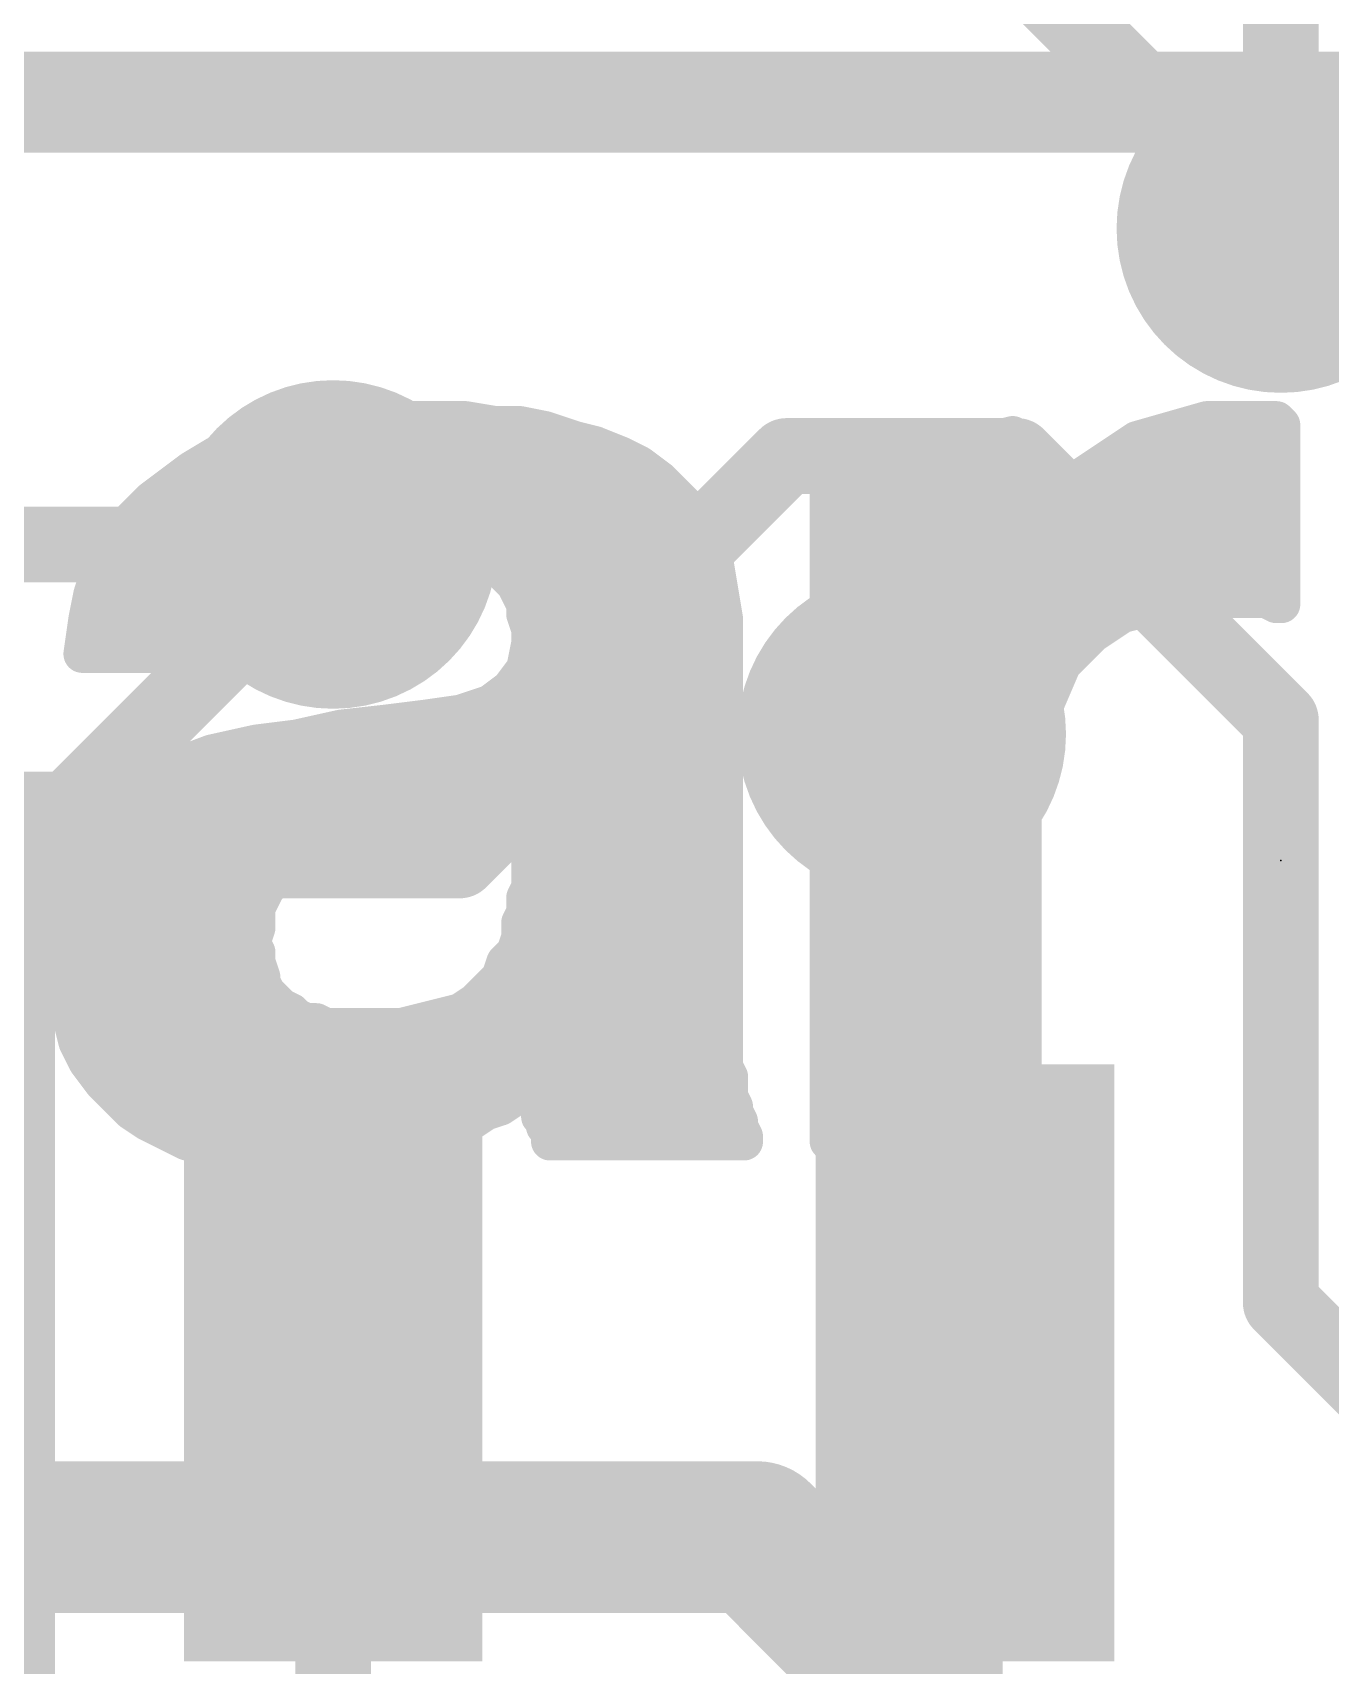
# Model space of a CAD drawing. Extents: x -41 to 66, y -18 to 51.
# Drawn here: x 10.191 to 12.8, y 12.352 to 15.634 of the extents above; entities that cross this region are included whole.
import ezdxf

# ---------------------------------------------------------------- set-up
doc = ezdxf.new("R2010")
doc.units = 0
for name, color, linetype in [('1', 12, 'CONTINUOUS'), ('16', 132, 'CONTINUOUS'), ('18', 110, 'CONTINUOUS'), ('21', 41, 'CONTINUOUS'), ('22', 40, 'CONTINUOUS'), ('23', 53, 'CONTINUOUS')]:
    doc.layers.add(name, color=color, linetype=linetype)

# ---------------------------------------------------------------- blocks, each defined once
blk = doc.blocks.new('RECT')
blk.add_solid([(-0.5, -0.5), (0.5, -0.5), (-0.5, 0.5), (0.5, 0.5)])
blk = doc.blocks.new('ROUNDV')
at = {"const_width": 0.5}
blk.add_lwpolyline([(0, -0.25, 1), (0, 0.25, 1), (0, -0.25)], format="xyb", dxfattribs=at)

msp = doc.modelspace()

# ---------------------------------------------------------------- linework, layer by layer
at = {"layer": '1'}
for points, const_width in [([(12.065, 15.875), (12.7, 15.24)], 0.1524), ([(11.3792, 14.4555), (11.7065, 14.7828)], 0.1524), ([(11.7065, 14.7828), (12.1695, 14.7828)], 0.1524), ([(12.1695, 14.7828), (12.7, 14.2523)], 0.1524), ([(10.795, 14.605), (9.525, 14.605)], 0.1524), ([(11.3792, 14.3002), (11.3792, 14.4555)], 0.1524), ([(11.049, 13.97), (11.3792, 14.3002)], 0.1524), ([(12.7, 14.2523), (12.7, 13.081)], 0.1524), ([(7.722, 14.072), (10.312, 14.072)], 0.1524), ([(10.312, 14.072), (10.414, 13.97)], 0.1524), ([(10.414, 13.97), (11.049, 13.97)], 0.1524), ([(12.7, 13.081), (13.12, 12.661)], 0.1524), ([(9.271, 12.61), (11.647, 12.61)], 0.3048), ([(11.647, 12.61), (12.065, 12.192)], 0.3048)]:
    msp.add_lwpolyline(points, dxfattribs=dict(at, const_width=const_width))
for points, const_width in [([(12.6731, 15.2131, 1), (12.7269, 15.2669)], 0.0762), ([(11.7065, 14.8209, 1), (11.7065, 14.7447)], 0.0762), ([(11.7335, 14.7559, 1), (11.6796, 14.8097)], 0.0762), ([(12.1964, 14.8097, 1), (12.1425, 14.7559)], 0.0762), ([(12.1695, 14.7447, 1), (12.1695, 14.8209)], 0.0762), ([(10.795, 14.5669, 1), (10.795, 14.6431)], 0.0762), ([(11.4173, 14.4555, 1), (11.3411, 14.4555)], 0.0762), ([(11.3523, 14.4824, 1), (11.4061, 14.4285)], 0.0762), ([(11.4061, 14.2733, 1), (11.3523, 14.3271)], 0.0762), ([(11.3411, 14.3002, 1), (11.4173, 14.3002)], 0.0762), ([(12.7381, 14.2523, 1), (12.6619, 14.2523)], 0.0762), ([(12.6731, 14.2253, 1), (12.7269, 14.2792)], 0.0762), ([(10.339, 14.0989, 1), (10.2851, 14.045)], 0.0762), ([(10.312, 14.0339, 1), (10.312, 14.1101)], 0.0762), ([(10.414, 14.0081, 1), (10.414, 13.9319)], 0.0762), ([(11.049, 13.9319, 1), (11.049, 14.0081)], 0.0762), ([(10.3871, 13.9431, 1), (10.4409, 13.9969)], 0.0762), ([(11.0221, 13.9969, 1), (11.0759, 13.9431)], 0.0762), ([(12.7269, 13.1079, 1), (12.6731, 13.0541)], 0.0762), ([(12.6619, 13.081, 1), (12.7381, 13.081)], 0.0762), ([(11.7009, 12.6639, 1), (11.5931, 12.5561)], 0.1524), ([(11.647, 12.5338, 1), (11.647, 12.6862)], 0.1524)]:
    msp.add_lwpolyline(points, format="xyb", dxfattribs=dict(at, const_width=const_width))
at = {"layer": '16', "const_width": 0.1524}
for points in [[(12.7, 15.24), (12.7, 16.002)], [(13.97, 15.24), (12.7, 15.24)], [(10.16, 13.97), (10.795, 14.605)], [(10.16, 10.414), (10.16, 13.97)], [(10.795, 10.033), (10.795, 12.96)], [(12.065, 12.96), (12.065, 10.795)]]:
    msp.add_lwpolyline(points, dxfattribs=at)
at = {"layer": '16', "const_width": 0.0762}
for points in [[(12.7, 15.2781, 1), (12.7, 15.2019)], [(12.6619, 15.24, 1), (12.7381, 15.24)], [(10.8219, 14.5781, 1), (10.7681, 14.6319)], [(10.1981, 13.97, 1), (10.1219, 13.97)], [(10.1331, 13.9969, 1), (10.1869, 13.9431)], [(10.8331, 12.96, 1), (10.7569, 12.96)], [(12.1031, 12.96, 1), (12.0269, 12.96)]]:
    msp.add_lwpolyline(points, format="xyb", dxfattribs=at)
at = {"layer": '21', "const_width": 0.0762}
for points in [[(10.661, 14.825), (10.841, 14.855)], [(10.841, 14.855), (11.061, 14.855)], [(11.061, 14.855), (11.121, 14.845)], [(11.121, 14.845), (11.171, 14.845)], [(11.171, 14.845), (11.221, 14.835)], [(11.221, 14.835), (11.281, 14.815)], [(12.411, 14.815), (12.551, 14.855)], [(12.551, 14.855), (12.691, 14.855)], [(12.691, 14.855), (12.701, 14.845)], [(12.701, 14.845), (12.701, 14.485)], [(10.561, 14.785), (10.661, 14.825)], [(11.281, 14.815), (11.321, 14.805)], [(11.321, 14.805), (11.371, 14.785)], [(11.981, 14.785), (12.031, 14.795)], [(12.031, 14.795), (12.071, 14.805)], [(12.071, 14.805), (12.121, 14.815)], [(12.121, 14.815), (12.161, 14.825)], [(12.161, 14.825), (12.161, 14.555)], [(12.291, 14.735), (12.411, 14.815)], [(10.511, 14.755), (10.561, 14.785)], [(10.5573, 14.7828), (11.3754, 14.7828)], [(11.371, 14.785), (11.411, 14.765)], [(11.411, 14.765), (11.451, 14.735)], [(11.791, 14.755), (11.891, 14.775)], [(11.891, 14.775), (11.931, 14.785)], [(11.9222, 14.7828), (12.161, 14.7828)], [(11.931, 14.785), (11.981, 14.785)], [(12.3627, 14.7828), (12.701, 14.7828)], [(10.431, 14.695), (10.511, 14.755)], [(11.451, 14.735), (11.521, 14.665)], [(11.791, 13.405), (11.791, 14.755)], [(12.241, 14.685), (12.291, 14.735)], [(10.4465, 14.7066), (11.4794, 14.7066)], [(11.791, 14.7066), (12.161, 14.7066)], [(12.2626, 14.7066), (12.701, 14.7066)], [(10.391, 14.655), (10.431, 14.695)], [(11.521, 14.665), (11.541, 14.615)], [(12.201, 14.625), (12.241, 14.685)], [(10.361, 14.615), (10.391, 14.655)], [(10.3726, 14.6304), (11.5348, 14.6304)], [(11.791, 14.6304), (12.161, 14.6304)], [(12.2046, 14.6304), (12.701, 14.6304)], [(10.331, 14.565), (10.361, 14.615)], [(10.941, 14.605), (10.911, 14.595)], [(10.961, 14.595), (10.941, 14.605)], [(11.541, 14.615), (11.561, 14.575)], [(12.171, 14.555), (12.201, 14.625)], [(10.311, 14.505), (10.331, 14.565)], [(10.771, 14.565), (10.711, 14.505)], [(10.811, 14.585), (10.771, 14.565)], [(10.831, 14.585), (10.811, 14.585)], [(10.861, 14.595), (10.831, 14.585)], [(10.911, 14.595), (10.861, 14.595)], [(11.031, 14.595), (10.961, 14.595)], [(11.051, 14.585), (11.031, 14.595)], [(11.071, 14.585), (11.051, 14.585)], [(11.131, 14.555), (11.071, 14.585)], [(11.561, 14.575), (11.581, 14.455)], [(10.3274, 14.5542), (10.7602, 14.5542)], [(11.161, 14.525), (11.131, 14.555)], [(11.1318, 14.5542), (11.5645, 14.5542)], [(11.791, 14.5542), (12.701, 14.5542)], [(12.161, 14.555), (12.171, 14.555)], [(10.301, 14.455), (10.311, 14.505)], [(10.711, 14.505), (10.691, 14.465)], [(11.181, 14.485), (11.161, 14.525)], [(10.3056, 14.478), (10.6975, 14.478)], [(11.181, 14.465), (11.181, 14.485)], [(11.181, 14.478), (11.5772, 14.478)], [(11.791, 14.478), (12.433, 14.478)], [(12.461, 14.485), (12.381, 14.465)], [(12.561, 14.495), (12.461, 14.485)], [(12.671, 14.495), (12.561, 14.495)], [(12.691, 14.485), (12.671, 14.495)], [(12.701, 14.485), (12.691, 14.485)], [(10.291, 14.385), (10.301, 14.455)], [(10.691, 14.435), (10.681, 14.415)], [(10.691, 14.465), (10.691, 14.435)], [(11.191, 14.435), (11.181, 14.465)], [(11.191, 14.405), (11.191, 14.435)], [(11.581, 14.455), (11.581, 13.555)], [(12.381, 14.465), (12.321, 14.425)], [(10.2934, 14.4018), (10.681, 14.4018)], [(10.681, 14.415), (10.681, 14.385)], [(11.181, 14.355), (11.191, 14.405)], [(11.1904, 14.4018), (11.581, 14.4018)], [(11.791, 14.4018), (12.2978, 14.4018)], [(12.321, 14.425), (12.261, 14.365)], [(10.681, 14.385), (10.291, 14.385)], [(11.151, 14.315), (11.181, 14.355)], [(12.261, 14.365), (12.201, 14.225)], [(11.111, 14.285), (11.151, 14.315)], [(11.159, 14.3256), (11.581, 14.3256)], [(11.791, 14.3256), (12.2441, 14.3256)], [(11.051, 14.265), (11.111, 14.285)], [(10.811, 14.235), (10.901, 14.245)], [(10.901, 14.245), (10.981, 14.255)], [(10.9362, 14.2494), (10.9821, 14.2494)], [(10.981, 14.255), (11.051, 14.265)], [(10.981, 14.255), (11.021, 14.045)], [(11.021, 14.045), (10.981, 14.255)], [(10.9821, 14.2494), (11.581, 14.2494)], [(11.791, 14.2494), (12.2115, 14.2494)], [(10.551, 14.185), (10.641, 14.205)], [(10.641, 14.205), (10.721, 14.215)], [(10.721, 14.215), (10.811, 14.235)], [(10.801, 14.005), (10.721, 14.215)], [(10.721, 14.215), (10.801, 14.005)], [(12.201, 14.225), (12.181, 14.135)], [(10.471, 14.155), (10.551, 14.185)], [(10.5195, 14.1732), (10.7369, 14.1732)], [(10.7369, 14.1732), (10.9966, 14.1732)], [(10.9966, 14.1732), (11.581, 14.1732)], [(11.791, 14.1732), (12.1895, 14.1732)], [(10.401, 14.115), (10.471, 14.155)], [(10.341, 14.055), (10.401, 14.115)], [(12.181, 14.135), (12.181, 13.405)], [(10.383, 14.097), (10.766, 14.097)], [(10.766, 14.097), (11.0111, 14.097)], [(11.0111, 14.097), (11.175, 14.097)], [(11.141, 14.075), (11.131, 14.065)], [(11.161, 14.085), (11.141, 14.075)], [(11.171, 14.095), (11.161, 14.085)], [(11.191, 14.105), (11.171, 14.095)], [(11.191, 13.915), (11.191, 14.105)], [(11.191, 14.097), (11.581, 14.097)], [(11.791, 14.097), (12.181, 14.097)], [(10.291, 13.985), (10.341, 14.055)], [(11.021, 14.045), (11.001, 14.035)], [(11.071, 14.045), (11.021, 14.045)], [(11.111, 14.065), (11.071, 14.045)], [(11.131, 14.065), (11.111, 14.065)], [(10.3166, 14.0208), (10.795, 14.0208)], [(10.795, 14.0208), (10.8784, 14.0208)], [(10.841, 14.015), (10.821, 14.005)], [(10.861, 14.015), (10.841, 14.015)], [(10.891, 14.025), (10.861, 14.015)], [(10.931, 14.025), (10.891, 14.025)], [(10.961, 14.035), (10.931, 14.025)], [(11.001, 14.035), (10.961, 14.035)], [(11.191, 14.0208), (11.581, 14.0208)], [(11.791, 14.0208), (12.181, 14.0208)], [(10.261, 13.895), (10.291, 13.985)], [(10.801, 14.005), (10.701, 13.955)], [(10.821, 14.005), (10.801, 14.005)], [(10.2775, 13.9446), (10.6906, 13.9446)], [(10.701, 13.955), (10.661, 13.915)], [(11.191, 13.9446), (11.581, 13.9446)], [(11.791, 13.9446), (12.181, 13.9446)], [(10.661, 13.915), (10.641, 13.875)], [(11.181, 13.895), (11.191, 13.915)], [(10.251, 13.785), (10.261, 13.895)], [(11.181, 13.865), (11.181, 13.895)], [(10.2586, 13.8684), (10.641, 13.8684)], [(10.641, 13.875), (10.641, 13.835)], [(11.171, 13.845), (11.181, 13.865)], [(11.171, 13.815), (11.171, 13.845)], [(11.181, 13.8684), (11.581, 13.8684)], [(11.791, 13.8684), (12.181, 13.8684)], [(10.641, 13.835), (10.631, 13.805)], [(11.161, 13.785), (11.171, 13.815)], [(10.251, 13.735), (10.251, 13.785)], [(10.2517, 13.7922), (10.6374, 13.7922)], [(10.631, 13.805), (10.641, 13.785)], [(10.641, 13.785), (10.641, 13.765)], [(11.141, 13.765), (11.161, 13.785)], [(11.1634, 13.7922), (11.581, 13.7922)], [(11.791, 13.7922), (12.181, 13.7922)], [(10.641, 13.765), (10.651, 13.735)], [(11.131, 13.735), (11.141, 13.765)], [(10.261, 13.685), (10.251, 13.735)], [(10.2548, 13.716), (10.6555, 13.716)], [(10.651, 13.735), (10.651, 13.725)], [(10.651, 13.725), (10.661, 13.705)], [(11.081, 13.685), (11.131, 13.735)], [(11.112, 13.716), (11.581, 13.716)], [(11.791, 13.716), (12.181, 13.716)], [(10.281, 13.605), (10.261, 13.685)], [(10.661, 13.705), (10.691, 13.675)], [(11.051, 13.665), (11.081, 13.685)], [(10.691, 13.675), (10.711, 13.665)], [(10.711, 13.665), (10.721, 13.655)], [(10.721, 13.655), (10.741, 13.645)], [(10.931, 13.635), (11.051, 13.665)], [(10.2723, 13.6398), (10.7714, 13.6398)], [(10.741, 13.645), (10.761, 13.645)], [(10.761, 13.645), (10.781, 13.635)], [(10.781, 13.635), (10.931, 13.635)], [(10.9502, 13.6398), (11.581, 13.6398)], [(11.791, 13.6398), (12.181, 13.6398)], [(10.301, 13.565), (10.281, 13.605)], [(10.331, 13.525), (10.301, 13.565)], [(10.3021, 13.5636), (11.581, 13.5636)], [(11.581, 13.555), (11.591, 13.535)], [(11.791, 13.5636), (12.181, 13.5636)], [(10.391, 13.465), (10.331, 13.525)], [(11.181, 13.525), (11.161, 13.495)], [(11.201, 13.545), (11.181, 13.525)], [(11.201, 13.525), (11.201, 13.545)], [(11.211, 13.515), (11.201, 13.525)], [(11.211, 13.455), (11.211, 13.515)], [(11.591, 13.535), (11.591, 13.495)], [(10.3686, 13.4874), (11.1496, 13.4874)], [(11.161, 13.495), (11.131, 13.475)], [(11.211, 13.4874), (11.5948, 13.4874)], [(11.591, 13.495), (11.601, 13.475)], [(11.791, 13.4874), (12.181, 13.4874)], [(10.421, 13.445), (10.391, 13.465)], [(11.101, 13.465), (11.071, 13.445)], [(11.131, 13.475), (11.101, 13.465)], [(11.221, 13.445), (11.211, 13.455)], [(11.601, 13.475), (11.601, 13.465)], [(11.601, 13.465), (11.611, 13.445)], [(10.501, 13.405), (10.421, 13.445)], [(11.051, 13.435), (11.021, 13.415)], [(11.071, 13.445), (11.051, 13.435)], [(11.221, 13.435), (11.221, 13.445)], [(11.231, 13.425), (11.221, 13.435)], [(11.231, 13.405), (11.231, 13.425)], [(11.611, 13.445), (11.611, 13.435)], [(11.611, 13.435), (11.621, 13.415)], [(10.4886, 13.4112), (11.0096, 13.4112)], [(10.541, 13.395), (10.501, 13.405)], [(10.581, 13.375), (10.541, 13.395)], [(10.891, 13.385), (10.861, 13.375)], [(10.921, 13.385), (10.891, 13.385)], [(10.951, 13.395), (10.921, 13.385)], [(10.991, 13.405), (10.951, 13.395)], [(11.021, 13.415), (10.991, 13.405)], [(11.231, 13.4112), (11.621, 13.4112)], [(11.621, 13.405), (11.231, 13.405)], [(11.621, 13.415), (11.621, 13.405)], [(11.791, 13.4112), (12.181, 13.4112)], [(12.181, 13.405), (11.791, 13.405)], [(10.631, 13.375), (10.581, 13.375)], [(10.681, 13.365), (10.631, 13.375)], [(10.761, 13.365), (10.681, 13.365)], [(10.791, 13.375), (10.761, 13.365)], [(10.861, 13.375), (10.791, 13.375)]]:
    msp.add_lwpolyline(points, dxfattribs=at)
at = {"layer": '21', "const_width": 0.0381}
for points in [[(10.841, 14.8741, 1), (10.841, 14.836)], [(10.8441, 14.8362, 1), (10.8379, 14.8738)], [(11.0641, 14.8738, 1), (11.0579, 14.8362)], [(11.061, 14.836, 1), (11.061, 14.8741)], [(11.121, 14.8641, 1), (11.121, 14.826)], [(11.1179, 14.8262, 1), (11.1241, 14.8638)], [(11.1747, 14.8637, 1), (11.1673, 14.8263)], [(11.171, 14.826, 1), (11.171, 14.8641)], [(11.227, 14.8531, 1), (11.215, 14.8169)], [(11.2173, 14.8163, 1), (11.2247, 14.8537)], [(12.551, 14.8741, 1), (12.551, 14.836)], [(12.5562, 14.8367, 1), (12.5458, 14.8733)], [(12.7045, 14.8685, 1), (12.6775, 14.8415)], [(12.7201, 14.845, 1), (12.682, 14.845)], [(12.6875, 14.8315, 1), (12.7145, 14.8585)], [(12.691, 14.836, 1), (12.691, 14.8741)], [(10.6579, 14.8438, 1), (10.6641, 14.8062)], [(10.6681, 14.8073, 1), (10.6539, 14.8427)], [(11.2856, 14.8335, 1), (11.2764, 14.7965)], [(11.275, 14.7969, 1), (11.287, 14.8331)], [(11.3281, 14.8227, 1), (11.3139, 14.7873)], [(11.3164, 14.7865, 1), (11.3256, 14.8235)], [(12.0264, 14.8135, 1), (12.0356, 14.7765)], [(12.0347, 14.7763, 1), (12.0273, 14.8137)], [(12.0673, 14.8237, 1), (12.0747, 14.7863)], [(12.0756, 14.7865, 1), (12.0664, 14.8235)], [(12.1164, 14.8335, 1), (12.1256, 14.7965)], [(12.1247, 14.7963, 1), (12.1173, 14.8337)], [(12.1801, 14.825, 1), (12.142, 14.825)], [(12.1656, 14.8065, 1), (12.1564, 14.8435)], [(12.4058, 14.8333, 1), (12.4162, 14.7967)], [(12.4216, 14.7991, 1), (12.4004, 14.8309)], [(10.5573, 14.8018, 1), (10.5573, 14.7637)], [(10.5539, 14.8027, 1), (10.5681, 14.7673)], [(10.5708, 14.7687, 1), (10.5512, 14.8013)], [(11.3795, 14.802, 1), (11.3625, 14.768)], [(11.3639, 14.7673, 1), (11.3781, 14.8027)], [(11.3754, 14.7637, 1), (11.3754, 14.8018)], [(11.4224, 14.7802, 1), (11.3996, 14.7498)], [(11.4025, 14.748, 1), (11.4195, 14.782)], [(11.8864, 14.7935, 1), (11.8956, 14.7565)], [(11.8947, 14.7563, 1), (11.8873, 14.7937)], [(11.9222, 14.8018, 1), (11.9222, 14.7637)], [(11.931, 14.8041, 1), (11.931, 14.766)], [(11.9356, 14.7665, 1), (11.9264, 14.8035)], [(11.9773, 14.8037, 1), (11.9847, 14.7663)], [(11.981, 14.766, 1), (11.981, 14.8041)], [(12.161, 14.7637, 1), (12.161, 14.8018)], [(12.3627, 14.8018, 1), (12.3627, 14.7637)], [(12.701, 14.7637, 1), (12.701, 14.8018)], [(10.5012, 14.7713, 1), (10.5208, 14.7387)], [(10.5224, 14.7398, 1), (10.4996, 14.7702)], [(11.4645, 14.7485, 1), (11.4375, 14.7215)], [(11.4396, 14.7198, 1), (11.4624, 14.7502)], [(11.7873, 14.7737, 1), (11.7947, 14.7363)], [(11.8101, 14.755, 1), (11.772, 14.755)], [(12.2804, 14.7509, 1), (12.3016, 14.7191)], [(12.3045, 14.7215, 1), (12.2775, 14.7485)], [(10.4465, 14.7256, 1), (10.4465, 14.6875)], [(11.4794, 14.6875, 1), (11.4794, 14.7256)], [(11.791, 14.7256, 1), (11.791, 14.6875)], [(12.161, 14.6875, 1), (12.161, 14.7256)], [(12.2626, 14.7256, 1), (12.2626, 14.6875)], [(12.701, 14.6875, 1), (12.701, 14.7256)], [(10.4196, 14.7102, 1), (10.4424, 14.6798)], [(10.4445, 14.6815, 1), (10.4175, 14.7085)], [(11.5387, 14.6721, 1), (11.5033, 14.6579)], [(12.2275, 14.6985, 1), (12.2545, 14.6715)], [(12.2569, 14.6744, 1), (12.2251, 14.6956)], [(10.3726, 14.6494, 1), (10.3726, 14.6113)], [(10.3775, 14.6685, 1), (10.4045, 14.6415)], [(10.4062, 14.6436, 1), (10.3758, 14.6664)], [(11.5075, 14.6515, 1), (11.5345, 14.6785)], [(11.5348, 14.6113, 1), (11.5348, 14.6494)], [(11.791, 14.6494, 1), (11.791, 14.6113)], [(12.161, 14.6113, 1), (12.161, 14.6494)], [(12.2046, 14.6494, 1), (12.2046, 14.6113)], [(12.701, 14.6113, 1), (12.701, 14.6494)], [(10.3458, 14.6264, 1), (10.3762, 14.6036)], [(10.3773, 14.6052, 1), (10.3447, 14.6248)], [(10.9495, 14.622, 1), (10.9325, 14.588)], [(10.947, 14.5869, 1), (10.935, 14.6231)], [(11.558, 14.6235, 1), (11.524, 14.6065)], [(11.5233, 14.6079, 1), (11.5587, 14.6221)], [(12.1851, 14.6356, 1), (12.2169, 14.6144)], [(12.2185, 14.6175, 1), (12.1835, 14.6325)], [(10.3491, 14.559, 1), (10.3129, 14.571)], [(10.7845, 14.5515, 1), (10.7575, 14.5785)], [(10.811, 14.6041, 1), (10.811, 14.566)], [(10.8195, 14.568, 1), (10.8025, 14.602)], [(10.825, 14.6031, 1), (10.837, 14.5669)], [(10.831, 14.566, 1), (10.831, 14.6041)], [(10.861, 14.6141, 1), (10.861, 14.576)], [(10.867, 14.5769, 1), (10.855, 14.6131)], [(10.905, 14.6131, 1), (10.917, 14.5769)], [(10.911, 14.576, 1), (10.911, 14.6141)], [(10.961, 14.6141, 1), (10.961, 14.576)], [(10.9525, 14.578, 1), (10.9695, 14.612)], [(11.0395, 14.612, 1), (11.0225, 14.578)], [(11.031, 14.576, 1), (11.031, 14.6141)], [(11.051, 14.6041, 1), (11.051, 14.566)], [(11.0425, 14.568, 1), (11.0595, 14.602)], [(11.0795, 14.602, 1), (11.0625, 14.568)], [(11.071, 14.566, 1), (11.071, 14.6041)], [(11.5798, 14.5781, 1), (11.5422, 14.5719)], [(10.3274, 14.5733, 1), (10.3274, 14.5352)], [(10.3147, 14.5748, 1), (10.3473, 14.5552)], [(10.7625, 14.582, 1), (10.7795, 14.548)], [(10.7602, 14.5352, 1), (10.7602, 14.5733)], [(11.1445, 14.5685, 1), (11.1175, 14.5415)], [(11.1318, 14.5733, 1), (11.1318, 14.5352)], [(11.1225, 14.538, 1), (11.1395, 14.572)], [(11.544, 14.5665, 1), (11.578, 14.5835)], [(11.5645, 14.5352, 1), (11.5645, 14.5733)], [(11.791, 14.5733, 1), (11.791, 14.5352)], [(12.161, 14.5741, 1), (12.161, 14.536)], [(12.142, 14.555, 1), (12.1801, 14.555)], [(12.1535, 14.5625, 1), (12.1885, 14.5475)], [(12.171, 14.536, 1), (12.171, 14.5741)], [(12.701, 14.5352, 1), (12.701, 14.5733)], [(10.3297, 14.5013, 1), (10.2923, 14.5087)], [(10.6975, 14.5185, 1), (10.7245, 14.4915)], [(10.728, 14.4965, 1), (10.694, 14.5135)], [(11.178, 14.5335, 1), (11.144, 14.5165)], [(11.1475, 14.5115, 1), (11.1745, 14.5385)], [(10.3056, 14.4971, 1), (10.3056, 14.459)], [(10.2929, 14.511, 1), (10.3291, 14.499)], [(10.6975, 14.459, 1), (10.6975, 14.4971)], [(11.181, 14.4971, 1), (11.181, 14.459)], [(11.2001, 14.485, 1), (11.162, 14.485)], [(11.164, 14.4765, 1), (11.198, 14.4935)], [(11.5772, 14.459, 1), (11.5772, 14.4971)], [(11.791, 14.4971, 1), (11.791, 14.459)], [(12.433, 14.459, 1), (12.433, 14.4971)], [(12.4591, 14.504, 1), (12.4629, 14.466)], [(12.4656, 14.4665, 1), (12.4564, 14.5035)], [(12.561, 14.5141, 1), (12.561, 14.476)], [(12.5629, 14.476, 1), (12.5591, 14.514)], [(12.6795, 14.512, 1), (12.6625, 14.478)], [(12.671, 14.476, 1), (12.671, 14.5141)], [(12.691, 14.5041, 1), (12.691, 14.466)], [(12.6825, 14.468, 1), (12.6995, 14.502)], [(12.701, 14.466, 1), (12.701, 14.5041)], [(10.2823, 14.4587, 1), (10.3197, 14.4513)], [(10.3199, 14.4523, 1), (10.2821, 14.4577)], [(10.674, 14.4735, 1), (10.708, 14.4565)], [(10.7101, 14.465, 1), (10.672, 14.465)], [(10.708, 14.4265, 1), (10.674, 14.4435)], [(11.1991, 14.471, 1), (11.1629, 14.459)], [(11.162, 14.465, 1), (11.2001, 14.465)], [(11.2101, 14.435, 1), (11.172, 14.435)], [(11.6001, 14.455, 1), (11.562, 14.455)], [(11.5622, 14.4519, 1), (11.5998, 14.4581)], [(12.3764, 14.4835, 1), (12.3856, 14.4465)], [(12.3916, 14.4491, 1), (12.3704, 14.4809)], [(12.682, 14.485, 1), (12.7201, 14.485)], [(10.2934, 14.4209, 1), (10.2934, 14.3828)], [(10.664, 14.4235, 1), (10.698, 14.4065)], [(10.7001, 14.415, 1), (10.662, 14.415)], [(10.672, 14.435, 1), (10.7101, 14.435)], [(10.681, 14.3828, 1), (10.681, 14.4209)], [(11.1904, 14.4209, 1), (11.1904, 14.3828)], [(11.2097, 14.4013, 1), (11.1723, 14.4087)], [(11.1729, 14.429, 1), (11.2091, 14.441)], [(11.581, 14.3828, 1), (11.581, 14.4209)], [(11.791, 14.4209, 1), (11.791, 14.3828)], [(12.2978, 14.3828, 1), (12.2978, 14.4209)], [(12.3104, 14.4409, 1), (12.3316, 14.4091)], [(12.3345, 14.4115, 1), (12.3075, 14.4385)], [(10.291, 14.4041, 1), (10.291, 14.366)], [(10.2721, 14.3877, 1), (10.3099, 14.3823)], [(10.681, 14.366, 1), (10.681, 14.4041)], [(11.172, 14.405, 1), (11.2101, 14.405)], [(10.662, 14.385, 1), (10.7001, 14.385)], [(11.1623, 14.3587, 1), (11.1997, 14.3513)], [(11.1962, 14.3436, 1), (11.1658, 14.3664)], [(12.2475, 14.3785, 1), (12.2745, 14.3515)], [(12.2785, 14.3575, 1), (12.2435, 14.3725)], [(11.1358, 14.3264, 1), (11.1662, 14.3036)], [(11.1624, 14.2998, 1), (11.1396, 14.3302)], [(11.159, 14.3447, 1), (11.159, 14.3066)], [(11.581, 14.3066, 1), (11.581, 14.3447)], [(11.791, 14.3447, 1), (11.791, 14.3066)], [(12.2441, 14.3066, 1), (12.2441, 14.3447)], [(11.0996, 14.3002, 1), (11.1224, 14.2698)], [(11.117, 14.2669, 1), (11.105, 14.3031)], [(10.8986, 14.2639, 1), (10.9034, 14.2261)], [(10.9031, 14.2261, 1), (10.8989, 14.2639)], [(10.9362, 14.2685, 1), (10.9362, 14.2304)], [(10.9997, 14.2586, 1), (10.9623, 14.2514)], [(10.9997, 14.2586, 1), (10.9623, 14.2514)], [(10.9783, 14.2739, 1), (10.9837, 14.2361)], [(10.9821, 14.2685, 1), (10.9821, 14.2304)], [(10.9834, 14.2361, 1), (10.9786, 14.2739)], [(10.9821, 14.2304, 1), (10.9821, 14.2685)], [(11.045, 14.2831, 1), (11.057, 14.2469)], [(11.0537, 14.2461, 1), (11.0483, 14.2839)], [(11.581, 14.2304, 1), (11.581, 14.2685)], [(11.791, 14.2685, 1), (11.791, 14.2304)], [(12.2115, 14.2304, 1), (12.2115, 14.2685)], [(10.6386, 14.2239, 1), (10.6434, 14.1861)], [(10.6451, 14.1864, 1), (10.6369, 14.2236)], [(10.7388, 14.2218, 1), (10.7032, 14.2082)], [(10.7388, 14.2218, 1), (10.7032, 14.2082)], [(10.7169, 14.2336, 1), (10.7251, 14.1964)], [(10.7234, 14.1961, 1), (10.7186, 14.2339)], [(10.8089, 14.2539, 1), (10.8131, 14.2161)], [(10.8151, 14.2164, 1), (10.8069, 14.2536)], [(12.1835, 14.2325, 1), (12.2185, 14.2175)], [(12.2196, 14.2209, 1), (12.1824, 14.2291)], [(10.5195, 14.1923, 1), (10.5195, 14.1542)], [(10.5469, 14.2036, 1), (10.5551, 14.1664)], [(10.5577, 14.1672, 1), (10.5443, 14.2028)], [(10.7369, 14.1923, 1), (10.7369, 14.1542)], [(10.7369, 14.1542, 1), (10.7369, 14.1923)], [(10.9966, 14.1923, 1), (10.9966, 14.1542)], [(10.9966, 14.1542, 1), (10.9966, 14.1923)], [(11.581, 14.1542, 1), (11.581, 14.1923)], [(11.791, 14.1923, 1), (11.791, 14.1542)], [(12.1895, 14.1542, 1), (12.1895, 14.1923)], [(10.4643, 14.1728, 1), (10.4777, 14.1372)], [(10.4805, 14.1385, 1), (10.4615, 14.1715)], [(10.3915, 14.1315, 1), (10.4105, 14.0985)], [(10.4145, 14.1015, 1), (10.3875, 14.1285)], [(12.1624, 14.1391, 1), (12.1996, 14.1309)], [(12.2001, 14.135, 1), (12.162, 14.135)], [(10.383, 14.1161, 1), (10.383, 14.078)], [(10.766, 14.1161, 1), (10.766, 14.078)], [(10.766, 14.078, 1), (10.766, 14.1161)], [(11.0111, 14.1161, 1), (11.0111, 14.078)], [(11.0111, 14.078, 1), (11.0111, 14.1161)], [(11.1325, 14.092, 1), (11.1495, 14.058)], [(11.1545, 14.0615, 1), (11.1275, 14.0885)], [(11.1475, 14.0985, 1), (11.1745, 14.0715)], [(11.1625, 14.112, 1), (11.1795, 14.078)], [(11.1695, 14.068, 1), (11.1525, 14.102)], [(11.1845, 14.0815, 1), (11.1575, 14.1085)], [(11.191, 14.1161, 1), (11.191, 14.078)], [(11.2101, 14.105, 1), (11.172, 14.105)], [(11.175, 14.078, 1), (11.175, 14.1161)], [(11.1995, 14.088, 1), (11.1825, 14.122)], [(11.581, 14.078, 1), (11.581, 14.1161)], [(11.791, 14.1161, 1), (11.791, 14.078)], [(12.181, 14.078, 1), (12.181, 14.1161)], [(10.3275, 14.0685, 1), (10.3545, 14.0415)], [(10.3565, 14.0439, 1), (10.3255, 14.0661)], [(11.021, 14.064, 1), (11.021, 14.0259)], [(11.0295, 14.028, 1), (11.0125, 14.062)], [(11.0625, 14.062, 1), (11.0795, 14.028)], [(11.071, 14.0259, 1), (11.071, 14.064)], [(11.111, 14.0841, 1), (11.111, 14.046)], [(11.1195, 14.048, 1), (11.1025, 14.082)], [(11.1175, 14.0785, 1), (11.1445, 14.0515)], [(11.131, 14.046, 1), (11.131, 14.0841)], [(10.3166, 14.0399, 1), (10.3166, 14.0018)], [(10.795, 14.0399, 1), (10.795, 14.0018)], [(10.795, 14.0018, 1), (10.795, 14.0399)], [(10.841, 14.0341, 1), (10.841, 13.996)], [(10.8495, 13.998, 1), (10.8325, 14.032)], [(10.855, 14.0331, 1), (10.867, 13.9969)], [(10.861, 13.996, 1), (10.861, 14.0341)], [(10.891, 14.0441, 1), (10.891, 14.006)], [(10.8784, 14.0018, 1), (10.8784, 14.0399)], [(10.897, 14.0069, 1), (10.885, 14.0431)], [(10.925, 14.0431, 1), (10.937, 14.0069)], [(10.931, 14.006, 1), (10.931, 14.0441)], [(10.961, 14.0541, 1), (10.961, 14.016)], [(10.967, 14.0169, 1), (10.955, 14.0531)], [(10.9925, 14.052, 1), (11.0095, 14.018)], [(11.001, 14.016, 1), (11.001, 14.0541)], [(11.0023, 14.0414, 1), (11.0397, 14.0486)], [(11.0023, 14.0414, 1), (11.0397, 14.0486)], [(11.191, 14.0399, 1), (11.191, 14.0018)], [(11.581, 14.0018, 1), (11.581, 14.0399)], [(11.791, 14.0399, 1), (11.791, 14.0018)], [(12.181, 14.0018, 1), (12.181, 14.0399)], [(10.2755, 13.9961, 1), (10.3065, 13.9739)], [(10.3091, 13.979, 1), (10.2729, 13.991)], [(10.801, 14.0241, 1), (10.801, 13.986)], [(10.7832, 13.9982, 1), (10.8188, 14.0118)], [(10.7832, 13.9982, 1), (10.8188, 14.0118)], [(10.8095, 13.988, 1), (10.7925, 14.022)], [(10.8125, 14.022, 1), (10.8295, 13.988)], [(10.821, 13.986, 1), (10.821, 14.0241)], [(10.2775, 13.9637, 1), (10.2775, 13.9256)], [(10.6925, 13.972, 1), (10.7095, 13.938)], [(10.7145, 13.9415, 1), (10.6875, 13.9685)], [(10.6906, 13.9256, 1), (10.6906, 13.9637)], [(11.191, 13.9637, 1), (11.191, 13.9256)], [(11.581, 13.9256, 1), (11.581, 13.9637)], [(11.791, 13.9637, 1), (11.791, 13.9256)], [(12.181, 13.9256, 1), (12.181, 13.9637)], [(10.6475, 13.9285, 1), (10.6745, 13.9015)], [(10.678, 13.9065, 1), (10.644, 13.9235)], [(11.208, 13.9065, 1), (11.174, 13.9235)], [(10.2429, 13.901, 1), (10.2791, 13.889)], [(10.28, 13.8933, 1), (10.242, 13.8967)], [(11.164, 13.9035, 1), (11.198, 13.8865)], [(11.2001, 13.895, 1), (11.162, 13.895)], [(11.172, 13.915, 1), (11.2101, 13.915)], [(10.2586, 13.8875, 1), (10.2586, 13.8494)], [(10.6601, 13.875, 1), (10.622, 13.875)], [(10.624, 13.8835, 1), (10.658, 13.8665)], [(10.641, 13.8494, 1), (10.641, 13.8875)], [(11.1901, 13.845, 1), (11.152, 13.845)], [(11.181, 13.8875, 1), (11.181, 13.8494)], [(11.162, 13.865, 1), (11.2001, 13.865)], [(11.198, 13.8565, 1), (11.164, 13.8735)], [(11.581, 13.8494, 1), (11.581, 13.8875)], [(11.791, 13.8875, 1), (11.791, 13.8494)], [(12.181, 13.8494, 1), (12.181, 13.8875)], [(10.622, 13.835, 1), (10.6601, 13.835)], [(10.6591, 13.829, 1), (10.6229, 13.841)], [(11.154, 13.8535, 1), (11.188, 13.8365)], [(11.1891, 13.809, 1), (11.1529, 13.821)], [(10.2701, 13.785, 1), (10.232, 13.785)], [(10.2517, 13.8113, 1), (10.2517, 13.7732)], [(10.648, 13.8135, 1), (10.614, 13.7965)], [(10.6129, 13.811, 1), (10.6491, 13.799)], [(10.6601, 13.785, 1), (10.622, 13.785)], [(10.6374, 13.7732, 1), (10.6374, 13.8113)], [(11.1634, 13.8113, 1), (11.1634, 13.7732)], [(11.1745, 13.7715, 1), (11.1475, 13.7985)], [(11.152, 13.815, 1), (11.1901, 13.815)], [(11.581, 13.7732, 1), (11.581, 13.8113)], [(11.791, 13.8113, 1), (11.791, 13.7732)], [(12.181, 13.7732, 1), (12.181, 13.8113)], [(10.232, 13.7867, 1), (10.27, 13.7833)], [(10.6591, 13.771, 1), (10.6229, 13.759)], [(10.622, 13.765, 1), (10.6601, 13.765)], [(10.624, 13.7765, 1), (10.658, 13.7935)], [(11.1275, 13.7785, 1), (11.1545, 13.7515)], [(11.1591, 13.759, 1), (11.1229, 13.771)], [(11.1429, 13.791, 1), (11.1791, 13.779)], [(10.2697, 13.7387, 1), (10.2323, 13.7313)], [(10.232, 13.735, 1), (10.2701, 13.735)], [(10.2548, 13.7351, 1), (10.2548, 13.697)], [(10.67, 13.735, 1), (10.6319, 13.735)], [(10.668, 13.7335, 1), (10.634, 13.7165)], [(10.6329, 13.729, 1), (10.6691, 13.741)], [(10.6555, 13.697, 1), (10.6555, 13.7351)], [(11.112, 13.7351, 1), (11.112, 13.697)], [(11.1129, 13.741, 1), (11.1491, 13.729)], [(11.1445, 13.7215, 1), (11.1175, 13.7485)], [(11.581, 13.697, 1), (11.581, 13.7351)], [(11.791, 13.7351, 1), (11.791, 13.697)], [(12.181, 13.697, 1), (12.181, 13.7351)], [(10.2795, 13.6896, 1), (10.2425, 13.6804)], [(10.6319, 13.725, 1), (10.67, 13.725)], [(10.6745, 13.7185, 1), (10.6475, 13.6915)], [(10.644, 13.6965, 1), (10.678, 13.7135)], [(11.0675, 13.6985, 1), (11.0945, 13.6715)], [(11.0916, 13.6691, 1), (11.0704, 13.7009)], [(10.2423, 13.6813, 1), (10.2797, 13.6887)], [(10.6995, 13.692, 1), (10.6825, 13.658)], [(10.6775, 13.6615, 1), (10.7045, 13.6885)], [(10.7245, 13.6785, 1), (10.6975, 13.6515)], [(10.7295, 13.672, 1), (10.7125, 13.638)], [(10.7025, 13.648, 1), (10.7195, 13.682)], [(10.7075, 13.6415, 1), (10.7345, 13.6685)], [(11.0404, 13.6809, 1), (11.0616, 13.6491)], [(11.0556, 13.6465, 1), (11.0464, 13.6835)], [(10.2723, 13.6589, 1), (10.2723, 13.6208)], [(10.741, 13.6641, 1), (10.741, 13.626)], [(10.7325, 13.628, 1), (10.7495, 13.662)], [(10.7695, 13.662, 1), (10.7525, 13.628)], [(10.761, 13.626, 1), (10.761, 13.6641)], [(10.781, 13.654, 1), (10.781, 13.6159)], [(10.7714, 13.6208, 1), (10.7714, 13.6589)], [(10.7725, 13.618, 1), (10.7895, 13.652)], [(10.9264, 13.6535, 1), (10.9356, 13.6165)], [(10.931, 13.6159, 1), (10.931, 13.654)], [(10.9502, 13.6589, 1), (10.9502, 13.6208)], [(11.581, 13.6208, 1), (11.581, 13.6589)], [(11.791, 13.6589, 1), (11.791, 13.6208)], [(12.181, 13.6208, 1), (12.181, 13.6589)], [(10.298, 13.6135, 1), (10.264, 13.5965)], [(10.2625, 13.6004, 1), (10.2995, 13.6096)], [(10.3162, 13.5764, 1), (10.2858, 13.5536)], [(10.3021, 13.5827, 1), (10.3021, 13.5446)], [(10.284, 13.5565, 1), (10.318, 13.5735)], [(11.598, 13.5635, 1), (11.564, 13.5465)], [(11.581, 13.5446, 1), (11.581, 13.5827)], [(11.791, 13.5827, 1), (11.791, 13.5446)], [(12.181, 13.5446, 1), (12.181, 13.5827)], [(10.3445, 13.5385, 1), (10.3175, 13.5115)], [(10.3158, 13.5136, 1), (10.3462, 13.5364)], [(11.1675, 13.5385, 1), (11.1945, 13.5115)], [(11.1969, 13.5144, 1), (11.1651, 13.5356)], [(11.2145, 13.5385, 1), (11.1875, 13.5115)], [(11.2201, 13.545, 1), (11.182, 13.545)], [(11.2145, 13.5315, 1), (11.1875, 13.5585)], [(11.2301, 13.515, 1), (11.192, 13.515)], [(11.562, 13.555, 1), (11.6001, 13.555)], [(11.6101, 13.535, 1), (11.572, 13.535)], [(11.574, 13.5265, 1), (11.608, 13.5435)], [(10.3686, 13.5065, 1), (10.3686, 13.4684)], [(11.1451, 13.5056, 1), (11.1769, 13.4844)], [(11.1496, 13.4684, 1), (11.1496, 13.5065)], [(11.1716, 13.4791, 1), (11.1504, 13.5109)], [(11.182, 13.525, 1), (11.2201, 13.525)], [(11.211, 13.5065, 1), (11.211, 13.4684)], [(11.1975, 13.5015, 1), (11.2245, 13.5285)], [(11.608, 13.5035, 1), (11.574, 13.4865)], [(11.5948, 13.4684, 1), (11.5948, 13.5065)], [(11.791, 13.5065, 1), (11.791, 13.4684)], [(12.181, 13.4684, 1), (12.181, 13.5065)], [(10.4016, 13.4809, 1), (10.3804, 13.4491)], [(10.3775, 13.4515, 1), (10.4045, 13.4785)], [(11.095, 13.4831, 1), (11.107, 13.4469)], [(11.1116, 13.4491, 1), (11.0904, 13.4809)], [(11.1204, 13.4909, 1), (11.1416, 13.4591)], [(11.137, 13.4569, 1), (11.125, 13.4931)], [(11.2245, 13.4685, 1), (11.1975, 13.4415)], [(11.572, 13.495, 1), (11.6101, 13.495)], [(11.618, 13.4735, 1), (11.584, 13.4565)], [(11.6201, 13.475, 1), (11.582, 13.475)], [(11.584, 13.4665, 1), (11.618, 13.4835)], [(10.4295, 13.462, 1), (10.4125, 13.428)], [(10.4104, 13.4291, 1), (10.4316, 13.4609)], [(11.0425, 13.452, 1), (11.0595, 13.418)], [(11.0616, 13.4191, 1), (11.0404, 13.4509)], [(11.0604, 13.4609, 1), (11.0816, 13.4291)], [(11.0795, 13.428, 1), (11.0625, 13.462)], [(11.192, 13.455, 1), (11.2301, 13.455)], [(11.2401, 13.445, 1), (11.202, 13.445)], [(11.2345, 13.4485, 1), (11.2075, 13.4215)], [(11.2075, 13.4315, 1), (11.2345, 13.4585)], [(11.25, 13.425, 1), (11.2119, 13.425)], [(11.2175, 13.4115, 1), (11.2445, 13.4385)], [(11.582, 13.465, 1), (11.6201, 13.465)], [(11.628, 13.4435, 1), (11.594, 13.4265)], [(11.6301, 13.445, 1), (11.592, 13.445)], [(11.594, 13.4365, 1), (11.628, 13.4535)], [(10.4886, 13.4303, 1), (10.4886, 13.3922)], [(10.5056, 13.4235, 1), (10.4964, 13.3865)], [(10.4925, 13.388, 1), (10.5095, 13.422)], [(10.5495, 13.412, 1), (10.5325, 13.378)], [(10.5364, 13.3765, 1), (10.5456, 13.4135)], [(10.891, 13.404, 1), (10.891, 13.3659)], [(10.897, 13.3669, 1), (10.885, 13.4031)], [(10.915, 13.4031, 1), (10.927, 13.3669)], [(10.921, 13.3659, 1), (10.921, 13.404)], [(10.9464, 13.4135, 1), (10.9556, 13.3765)], [(10.957, 13.3769, 1), (10.945, 13.4131)], [(10.985, 13.4231, 1), (10.997, 13.3869)], [(10.9956, 13.3865, 1), (10.9864, 13.4235)], [(11.0104, 13.4309, 1), (11.0316, 13.3991)], [(11.0096, 13.3922, 1), (11.0096, 13.4303)], [(11.027, 13.3969, 1), (11.015, 13.4331)], [(11.202, 13.435, 1), (11.2401, 13.435)], [(11.2119, 13.405, 1), (11.25, 13.405)], [(11.231, 13.4303, 1), (11.231, 13.3922)], [(11.231, 13.4241, 1), (11.231, 13.386)], [(11.592, 13.435, 1), (11.6301, 13.435)], [(11.6401, 13.415, 1), (11.602, 13.415)], [(11.602, 13.405, 1), (11.6401, 13.405)], [(11.604, 13.4065, 1), (11.638, 13.4235)], [(11.621, 13.3922, 1), (11.621, 13.4303)], [(11.621, 13.386, 1), (11.621, 13.4241)], [(11.791, 13.4303, 1), (11.791, 13.3922)], [(11.791, 13.4241, 1), (11.791, 13.386)], [(11.772, 13.405, 1), (11.8101, 13.405)], [(12.162, 13.405, 1), (12.2001, 13.405)], [(12.181, 13.3922, 1), (12.181, 13.4303)], [(12.181, 13.386, 1), (12.181, 13.4241)], [(10.581, 13.3941, 1), (10.581, 13.3559)], [(10.5725, 13.358, 1), (10.5895, 13.392)], [(10.6347, 13.3937, 1), (10.6273, 13.3563)], [(10.631, 13.3559, 1), (10.631, 13.3941)], [(10.681, 13.3841, 1), (10.681, 13.346)], [(10.6773, 13.3463, 1), (10.6847, 13.3837)], [(10.755, 13.3831, 1), (10.767, 13.3469)], [(10.761, 13.346, 1), (10.761, 13.3841)], [(10.791, 13.3941, 1), (10.791, 13.3559)], [(10.797, 13.3569, 1), (10.785, 13.3931)], [(10.855, 13.3931, 1), (10.867, 13.3569)], [(10.861, 13.3559, 1), (10.861, 13.3941)]]:
    msp.add_lwpolyline(points, format="xyb", dxfattribs=at)
at = {"layer": '22', "const_width": 0.2032}
msp.add_lwpolyline([(4.029, 15.494), (16.129, 15.494)], dxfattribs=at)
at = {"layer": '23'}
msp.add_point((12.7, 13.97), dxfattribs=at)

# ---------------------------------------------------------------- block references
at = {"layer": '16', "xscale": 0.6, "yscale": 1.2, "rotation": 180}
for p in [(10.795, 12.96), (12.065, 12.96)]:
    msp.add_blockref('RECT', p, dxfattribs=at)
at = {"layer": '18', "xscale": 0.6604, "yscale": 0.6604}
for p in [(12.7, 15.24), (12.7, 15.24), (10.795, 14.605), (10.795, 14.605), (11.938, 14.224), (11.938, 14.224)]:
    msp.add_blockref('ROUNDV', p, dxfattribs=at)

doc.saveas('drawing.dxf')
